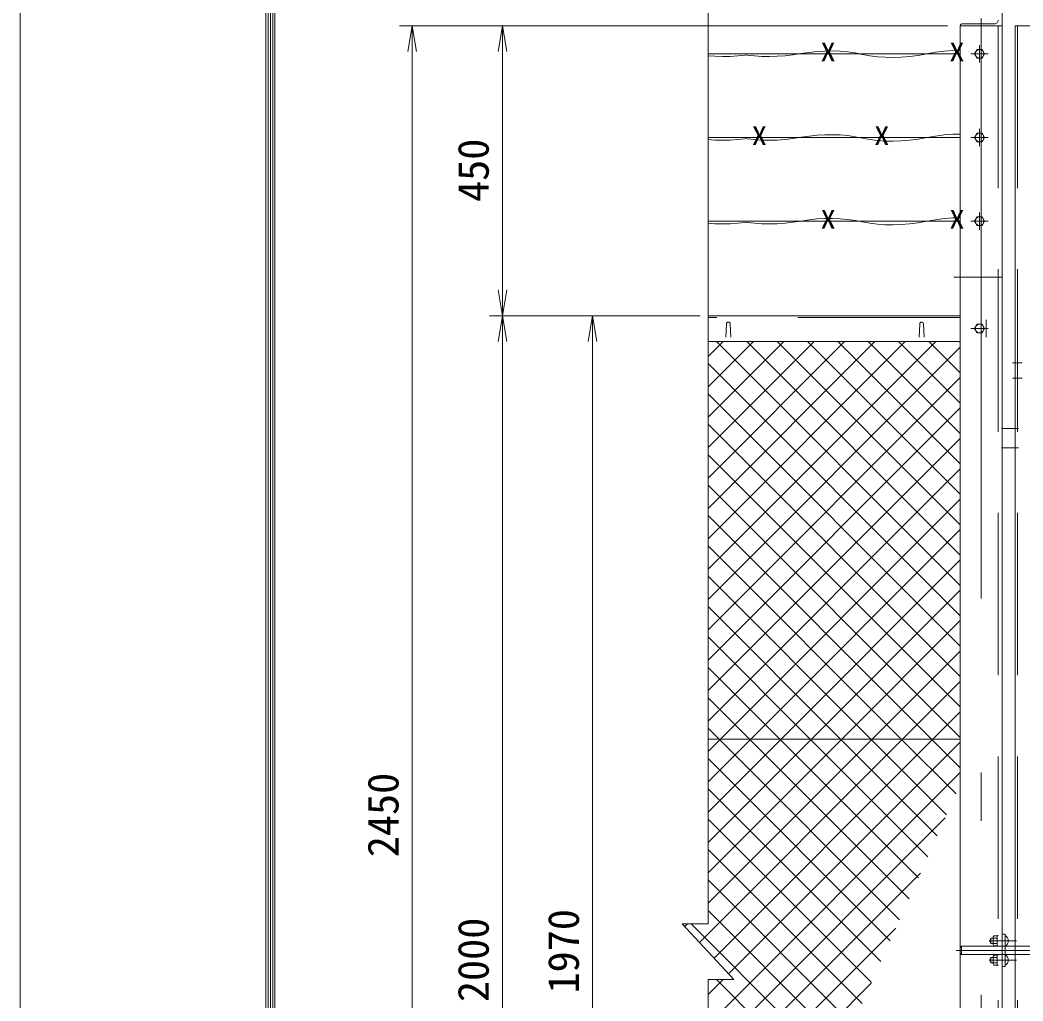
# Model space of a CAD drawing. Units: millimetres, scale not verified. Extents: x -5936 to 5936, y -4198 to 4198.
# Drawn here: x -5936 to -4379, y -150 to 1373 of the extents above; entities that cross this region are included whole.
import ezdxf
from ezdxf.enums import TextEntityAlignment as Align

# ---------------------------------------------------------------- set-up
doc = ezdxf.new("R2010")
doc.units = ezdxf.units.MM
doc.header["$LTSCALE"] = 30
for name, pattern in [('DASHED', [7.5, 6, -1.5]), ('USER2', [12.6, 8.4, -4.2]), ('USER3', [50.5, 30, -9, 2.5, -9]), ('USER4', [50.8, 31.75, -6.35, 6.35, -6.35])]:
    doc.linetypes.add(name, pattern=pattern)
for name, color, linetype, lineweight in [('0-1_27', 3, 'Continuous', 9), ('0-2_D-STR1', 1, 'Continuous', 9), ('0-6_0', 7, 'Continuous', 9), ('0-7_22', 7, 'Continuous', 9), ('0-8_D-STR-DIM', 7, 'Continuous', 9), ('0-E_D-STR2', 7, 'Continuous', 9), ('0-F_D-TTL', 7, 'Continuous', 9), ('1-1_31', 3, 'Continuous', 9)]:
    doc.layers.add(name, color=color, linetype=linetype, lineweight=lineweight)
doc.styles.add('ＭＳ ゴシック', font='')
doc.styles.get('ＭＳ ゴシック').set_extended_font_data('MS Gothic')

# ---------------------------------------------------------------- blocks, each defined once
blk = doc.blocks.new('_OPEN')
at = {"layer": '0-6_0'}
blk.add_line((-30, 5), (0, 0), dxfattribs=at)
blk.add_lwpolyline([(-30, -5), (0, 0), (-30, 0)], dxfattribs=at)

msp = doc.modelspace()

# ---------------------------------------------------------------- linework, layer by layer
at = {"layer": '0-1_27'}
for p, q in [((-4476.44, 1320.21), (-4867.92, 1320.21)), ((-4476.44, 1190.31), (-4867.92, 1190.31)), ((-4476.44, 1060.4), (-4867.92, 1060.4)), ((-4411.44, -46.2), (-4406.94, -46.2)), ((-4411.44, -46.2), (-4411.44, -96.2)), ((-4406.64, -46.2), (-4406.64, -96.2)), ((-4476.42, -66.7), (-4474.42, -64.7)), ((-4476.42, -66.7), (-4476.42, -75.7)), ((-4476.42, -75.7), (-4474.42, -77.7)), ((-4474.42, -77.7), (-4474.42, -64.7)), ((-4411.44, -96.2), (-4406.94, -96.2))]:
    msp.add_line(p, q, dxfattribs=at)
at = {"layer": '0-1_27', "linetype": 'USER4'}
msp.add_line((-4483, -71.2), (-4171.09, -71.2), dxfattribs=at)
at = {"layer": '0-1_27', "linetype": 'DASHED'}
for p, q in [((-4474.42, -64.7), (-4178.42, -64.7)), ((-4474.42, -77.7), (-4178.42, -77.7))]:
    msp.add_line(p, q, dxfattribs=at)
at = {"layer": '0-1_27'}
for points in [[(-4476.44, 1325.58), (-4488.2, 1325.22), (-4501.49, 1324.15), (-4514.9, 1322.44), (-4528.44, 1320.07), (-4541.9, 1317.7), (-4555.07, 1315.97), (-4567.95, 1314.9), (-4580.55, 1314.47), (-4592.85, 1314.7), (-4604.87, 1315.57), (-4616.61, 1317.1), (-4628.05, 1319.27), (-4639.43, 1321.47), (-4650.98, 1323.09), (-4662.68, 1324.12), (-4674.55, 1324.56), (-4686.59, 1324.42), (-4698.78, 1323.69), (-4711.14, 1322.37), (-4723.66, 1320.47), (-4736.17, 1318.54), (-4748.49, 1317.15), (-4760.62, 1316.29), (-4772.56, 1315.97), (-4784.32, 1316.19), (-4795.89, 1316.95), (-4807.27, 1318.24), (-4808.93, 1318.51)], [(-4867.92, 1317.04), (-4857.25, 1316.29), (-4845.3, 1315.97), (-4833.55, 1316.19), (-4821.98, 1316.95), (-4810.59, 1318.24), (-4808.93, 1318.51)], [(-4867.92, 1187.14), (-4857.25, 1186.39), (-4845.3, 1186.07), (-4833.55, 1186.29), (-4821.98, 1187.04), (-4810.59, 1188.33), (-4808.93, 1188.61)], [(-4476.44, 1195.68), (-4488.2, 1195.31), (-4501.49, 1194.25), (-4514.9, 1192.53), (-4528.44, 1190.16), (-4541.9, 1187.79), (-4555.07, 1186.07), (-4567.95, 1185), (-4580.55, 1184.57), (-4592.85, 1184.8), (-4604.87, 1185.67), (-4616.61, 1187.19), (-4628.05, 1189.36), (-4639.43, 1191.57), (-4650.98, 1193.18), (-4662.68, 1194.21), (-4674.55, 1194.66), (-4686.59, 1194.51), (-4698.78, 1193.78), (-4711.14, 1192.47), (-4723.66, 1190.56), (-4736.17, 1188.63), (-4748.49, 1187.24), (-4760.62, 1186.39), (-4772.56, 1186.07), (-4784.32, 1186.29), (-4795.89, 1187.04), (-4807.27, 1188.33), (-4808.93, 1188.61)], [(-4867.92, 1057.24), (-4857.25, 1056.48), (-4845.3, 1056.16), (-4833.55, 1056.38), (-4821.98, 1057.14), (-4810.59, 1058.43), (-4808.93, 1058.7)], [(-4476.44, 1065.78), (-4488.2, 1065.41), (-4501.49, 1064.35), (-4514.9, 1062.63), (-4528.44, 1060.26), (-4541.9, 1057.89), (-4555.07, 1056.16), (-4567.95, 1055.09), (-4580.55, 1054.67), (-4592.85, 1054.89), (-4604.87, 1055.77), (-4616.61, 1057.29), (-4628.05, 1059.46), (-4639.43, 1061.66), (-4650.98, 1063.28), (-4662.68, 1064.31), (-4674.55, 1064.75), (-4686.59, 1064.61), (-4698.78, 1063.88), (-4711.14, 1062.56), (-4723.66, 1060.66), (-4736.17, 1058.73), (-4748.49, 1057.34), (-4760.62, 1056.48), (-4772.56, 1056.16), (-4784.32, 1056.38), (-4795.89, 1057.14), (-4807.27, 1058.43), (-4808.93, 1058.7)]]:
    msp.add_lwpolyline(points, dxfattribs=at)
at = {"layer": '0-2_D-STR1'}
for p, q in [((-4867.92, 1425.6), (-4867.92, -30.05)), ((-4411.44, 1396.01), (-4411.44, 1363.51)), ((-4476.44, 1364.01), (-4476.44, -1386.2)), ((-4411.44, 1363.51), (-4476.44, 1363.51)), ((-4411.44, 1363.51), (-4476.44, 1363.51)), ((-4411.44, 1363.51), (-4476.44, 1363.51)), ((-4423.44, 1366.51), (-4473.94, 1366.51)), ((-4411.44, 1363.79), (-4411.44, -1386.2)), ((-4391.44, 1363.51), (-4346.44, 1363.51)), ((-4391.44, 1363.51), (-4391.44, -1056.2)), ((-4486.44, 973.8), (-4421.44, 973.8)), ((-4476.44, 973.8), (-4411.44, 973.8)), ((-4476.44, 913.8), (-4867.92, 913.8)), ((-4840.19, 880.3), (-4839.44, 900.8)), ((-4832.69, 880.3), (-4833.44, 900.8)), ((-4540.19, 880.3), (-4539.44, 900.8)), ((-4532.69, 880.3), (-4533.44, 900.8)), ((-4476.44, 873.8), (-4867.92, 873.8)), ((-4395.15, 840.8), (-4380.37, 840.8)), ((-4395.15, 816.8), (-4380.37, 816.8)), ((-4386.2, 738.8), (-4412.22, 738.8)), ((-4386.2, 708.8), (-4412.22, 708.8)), ((-4476.44, 256.8), (-4867.92, 256.8)), ((-4907.92, -30.05), (-4827.92, -116.21)), ((-4867.92, -30.05), (-4907.92, -30.05)), ((-4867.92, -116.21), (-4827.92, -116.21)), ((-4867.92, -116.21), (-4867.92, -1151.88))]:
    msp.add_line(p, q, dxfattribs=at)
at = {"layer": '0-2_D-STR1', "linetype": 'USER3'}
for p, q in [((-4443.94, 1375.11), (-4443.94, -1443.44)), ((-4446.44, 1333.64), (-4446.44, 1306.76)), ((-4433, 1320.21), (-4459.89, 1320.21)), ((-4446.44, 1203.74), (-4446.44, 1176.86)), ((-4433, 1190.31), (-4459.89, 1190.31)), ((-4433, 1060.4), (-4459.89, 1060.4)), ((-4446.44, 1073.84), (-4446.44, 1046.95)), ((-4436.44, 907.23), (-4436.44, 880.35)), ((-4433, 893.8), (-4459.89, 893.8))]:
    msp.add_line(p, q, dxfattribs=at)
at = {"layer": '0-2_D-STR1', "linetype": 'USER2'}
for p, q in [((-4417.44, 1363.79), (-4417.44, -1386.2)), ((-4387.44, 1363.79), (-4387.44, -1052.2)), ((-4476.44, 910.8), (-4867.92, 910.8))]:
    msp.add_line(p, q, dxfattribs=at)
at = {"layer": '0-2_D-STR1', "color": 7}
for p, q in [((-4424.29, -56.2), (-4400.62, -56.2)), ((-4424.29, -86.2), (-4401.36, -86.2))]:
    msp.add_line(p, q, dxfattribs=at)
at = {"layer": '0-2_D-STR1'}
for points in [[(-4454.28, 1320.21), (-4450.36, 1327), (-4442.52, 1327), (-4438.6, 1320.21), (-4442.52, 1313.42), (-4450.36, 1313.42)], [(-4454.28, 1190.31), (-4450.36, 1197.1), (-4442.52, 1197.1), (-4438.6, 1190.31), (-4442.52, 1183.52), (-4450.36, 1183.52)], [(-4454.28, 1060.4), (-4450.36, 1067.19), (-4442.52, 1067.19), (-4438.6, 1060.4), (-4442.52, 1053.61), (-4450.36, 1053.61)], [(-4454.28, 893.8), (-4450.36, 900.59), (-4442.52, 900.59), (-4438.6, 893.8), (-4442.52, 887.01), (-4450.36, 887.01)]]:
    msp.add_lwpolyline(points, close=True, dxfattribs=at)
for centre in [(-4446.44, 1320.21), (-4446.44, 1190.31), (-4446.44, 1060.4), (-4446.44, 893.8)]:
    msp.add_circle(centre, 6.8, dxfattribs=at)
for centre, radius, start, end in [((-4423.44, 1372.51), 6, 269.99992, 359.99999), ((-4473.94, 1364.01), 2.5, 89.9999, 180), ((-4836.44, 900.8), 3, 0, 180), ((-4536.44, 900.8), 3, 0, 180)]:
    msp.add_arc(centre, radius, start, end, dxfattribs=at)
at = {"layer": '0-7_22', "color": 3}
for p, q in [((-4431.66, -56.2), (-4388.87, -56.2)), ((-4431.66, -86.2), (-4388.87, -86.2))]:
    msp.add_line(p, q, dxfattribs=at)
at = {"layer": '0-8_D-STR-DIM'}
for p, q in [((-4496.44, 1363.51), (-5347.21, 1363.51)), ((-4496.44, 1363.51), (-5207.21, 1363.51)), ((-5327.21, 1323.51), (-5327.21, -1046.2)), ((-5187.21, 1323.51), (-5187.21, 953.8)), ((-4880.25, 913.8), (-5207.21, 913.8)), ((-4880.25, 913.8), (-5207.21, 913.8)), ((-4880.25, 913.8), (-5067.21, 913.8)), ((-5187.21, -1046.2), (-5187.21, 873.8)), ((-5047.21, -1016.2), (-5047.21, 873.8))]:
    msp.add_line(p, q, dxfattribs=at)
at = {"layer": '0-E_D-STR2'}
for p, q in [((-4867.92, 520.47), (-4514.58, 873.8)), ((-4867.92, 567.61), (-4561.72, 873.8)), ((-4867.92, 614.75), (-4608.86, 873.8)), ((-4867.92, 661.89), (-4656, 873.8)), ((-4867.92, 709.03), (-4703.15, 873.8)), ((-4867.92, 756.17), (-4750.29, 873.8)), ((-4867.92, 803.31), (-4797.43, 873.8)), ((-4867.92, 850.45), (-4844.57, 873.8)), ((-4476.44, 495.15), (-4855.09, 873.8)), ((-4476.44, 542.29), (-4807.95, 873.8)), ((-4476.44, 589.43), (-4760.81, 873.8)), ((-4476.44, 636.57), (-4713.67, 873.8)), ((-4476.44, 683.71), (-4666.53, 873.8)), ((-4476.44, 730.85), (-4619.39, 873.8)), ((-4476.44, 777.99), (-4572.24, 873.8)), ((-4476.44, 825.13), (-4525.1, 873.8)), ((-4476.44, 872.27), (-4477.96, 873.8)), ((-4867.92, 473.32), (-4476.44, 864.81)), ((-4476.44, 448.01), (-4867.92, 839.49)), ((-4867.92, 426.18), (-4476.44, 817.67)), ((-4476.44, 400.87), (-4867.92, 792.35)), ((-4867.92, 379.04), (-4476.44, 770.53)), ((-4476.44, 353.73), (-4867.92, 745.21)), ((-4867.92, 331.9), (-4476.44, 723.39)), ((-4476.44, 306.59), (-4867.92, 698.07)), ((-4867.92, 284.76), (-4476.44, 676.25)), ((-4476.44, 259.45), (-4867.92, 650.93)), ((-4848.74, 256.8), (-4476.44, 629.1)), ((-4520.93, 256.8), (-4867.92, 603.79)), ((-4801.6, 256.8), (-4476.44, 581.96)), ((-4568.07, 256.8), (-4867.92, 556.65)), ((-4754.46, 256.8), (-4476.44, 534.82)), ((-4615.21, 256.8), (-4867.92, 509.51)), ((-4707.32, 256.8), (-4476.44, 487.68)), ((-4662.35, 256.8), (-4867.92, 462.37)), ((-4660.18, 256.8), (-4476.44, 440.54)), ((-4709.49, 256.8), (-4867.92, 415.23)), ((-4756.63, 256.8), (-4867.92, 368.09)), ((-4565.9, 256.8), (-4476.44, 346.26)), ((-4803.77, 256.8), (-4867.92, 320.95)), ((-4850.91, 256.8), (-4867.92, 273.81)), ((-4881.36, -58.66), (-4565.9, 256.8)), ((-4867.92, 49.06), (-4660.18, 256.8)), ((-4867.92, 96.2), (-4707.32, 256.8)), ((-4867.92, 143.34), (-4754.46, 256.8)), ((-4867.92, 190.48), (-4801.6, 256.8)), ((-4867.92, 237.62), (-4848.74, 256.8)), ((-4570.57, -23.55), (-4850.91, 256.8)), ((-4835.97, -107.55), (-4476.44, 251.98)), ((-4555.97, 9), (-4803.77, 256.8)), ((-4541.38, 41.55), (-4756.63, 256.8)), ((-4526.79, 74.1), (-4709.49, 256.8)), ((-4512.19, 106.64), (-4662.35, 256.8)), ((-4497.6, 139.19), (-4615.21, 256.8)), ((-4483.01, 171.74), (-4568.07, 256.8)), ((-4476.44, 212.31), (-4520.93, 256.8)), ((-4585.16, -56.09), (-4867.92, 226.67)), ((-4867.92, -186.64), (-4476.44, 204.84)), ((-4599.75, -88.64), (-4867.92, 179.53)), ((-4867.92, -233.78), (-4499.76, 134.38)), ((-4614.35, -121.19), (-4867.92, 132.39)), ((-4628.94, -153.73), (-4867.92, 85.25)), ((-4867.92, -280.92), (-4538.07, 48.92)), ((-4643.53, -186.28), (-4867.92, 38.1)), ((-4658.13, -218.83), (-4867.92, -9.04)), ((-4904.06, -34.22), (-4899.89, -30.05)), ((-4672.72, -251.38), (-4894.04, -30.05)), ((-4867.92, -328.06), (-4576.39, -36.53)), ((-4867.92, -139.5), (-4844.63, -116.21)), ((-4867.92, -375.2), (-4614.71, -121.99)), ((-4687.31, -283.92), (-4855.02, -116.21))]:
    msp.add_line(p, q, dxfattribs=at)
for points in [[(-4867.92, 1.92), (-4613.04, 256.8), (-4476.44, 393.4)], [(-4858.66, -83.1), (-4518.76, 256.8), (-4476.44, 299.12)]]:
    msp.add_lwpolyline(points, dxfattribs=at)
at = {"layer": '0-F_D-TTL', "color": 2, "lineweight": 18}
msp.add_lwpolyline([(-5936, 4197.6), (5936, 4197.6), (5936, -4197.6), (-5936, -4197.6)], close=True, dxfattribs=at)
at = {"layer": '0-F_D-TTL'}
for points in [[(-5554.4, 3886.67), (5554.4, 3886.67), (5554.4, -3886.67), (-5554.4, -3886.67)], [(-5550.87, 3883.13), (5550.87, 3883.13), (5550.87, -3883.13), (-5550.87, -3883.13)], [(-5547.33, 3879.6), (5547.33, 3879.6), (5547.33, -3879.6), (-5547.33, -3879.6)], [(-5543.8, 3876.07), (5543.8, 3876.07), (5543.8, -3876.07), (-5543.8, -3876.07)], [(-5540.27, 3872.53), (5540.27, 3872.53), (5540.27, -3872.53), (-5540.27, -3872.53)]]:
    msp.add_lwpolyline(points, close=True, dxfattribs=at)
at = {"layer": '1-1_31'}
for p, q in [((-4425.44, -52.2), (-4429.14, -52.2)), ((-4429.14, -60.2), (-4429.14, -52.2)), ((-4425.44, -60.2), (-4429.14, -60.2)), ((-4425.44, -50.32), (-4424.3, -48.36)), ((-4425.44, -62.08), (-4425.44, -50.32)), ((-4425.44, -62.08), (-4424.3, -64.04)), ((-4424.3, -48.36), (-4419.04, -48.36)), ((-4424.3, -52.2), (-4419.04, -52.2)), ((-4424.3, -60.2), (-4419.04, -60.2)), ((-4424.3, -64.04), (-4419.04, -64.04)), ((-4419.04, -64.6), (-4417.44, -64.6)), ((-4419.04, -77.8), (-4417.44, -77.8)), ((-4419.04, -77.8), (-4419.04, -94.6)), ((-4425.44, -82.2), (-4429.14, -82.2)), ((-4429.14, -82.2), (-4429.14, -90.2)), ((-4425.44, -90.2), (-4429.14, -90.2)), ((-4425.44, -80.32), (-4425.44, -92.08)), ((-4424.3, -82.2), (-4419.04, -82.2)), ((-4424.3, -90.2), (-4419.04, -90.2)), ((-4419.04, -94.6), (-4417.44, -94.6))]:
    msp.add_line(p, q, dxfattribs=at)
for points in [[(-4419.04, -64.6), (-4419.04, -47.8), (-4417.44, -47.8)], [(-4425.44, -80.32), (-4424.3, -78.36), (-4419.04, -78.36)], [(-4425.44, -92.08), (-4424.3, -94.04), (-4419.04, -94.04)]]:
    msp.add_lwpolyline(points, dxfattribs=at)
for centre, radius, start, end in [((-4422.21, -56.2), 8, 150, 210), ((-4423.48, -50.42), 1.96, 177.032, 245.05701), ((-4417.8, -56.2), 7.63, 148.40741, 211.59259), ((-4423.48, -61.98), 1.96, 114.94299, 182.968), ((-4411.38, -56.2), 9.41, 300.21596, 59.78404), ((-4422.21, -86.2), 8, 150, 210), ((-4423.48, -80.42), 1.96, 177.032, 245.05701), ((-4417.8, -86.2), 7.63, 148.40741, 211.59259), ((-4423.48, -91.98), 1.96, 114.94299, 182.968), ((-4411.38, -86.2), 9.41, 300.21596, 59.78404)]:
    msp.add_arc(centre, radius, start, end, dxfattribs=at)

# ---------------------------------------------------------------- block references
at = {"layer": '0-8_D-STR-DIM', "xscale": 1.333333, "yscale": 1.333333}
for p, rotation in [((-5327.21, 1363.51), 90), ((-5187.21, 1363.51), 90), ((-5187.21, 913.8), 270), ((-5187.21, 913.8), 90), ((-5047.21, 913.8), 90)]:
    msp.add_blockref('_OPEN', p, dxfattribs=dict(at, rotation=rotation))

# ---------------------------------------------------------------- texts
at = {"layer": '0-1_27', "style": 'ＭＳ ゴシック', "width": 1.2}
for p in [(-4693.34, 1299.94), (-4493.34, 1299.94), (-4800.05, 1170.03), (-4610.05, 1170.03), (-4693.34, 1040.13), (-4493.34, 1040.13)]:
    msp.add_text('X', height=28.81, dxfattribs=at).set_placement(p, align=Align.BOTTOM_LEFT)
at = {"layer": '0-8_D-STR-DIM', "style": 'ＭＳ ゴシック'}
for s, p in [('450', (-5193.95, 1090.16)), ('2450', (-5333.95, 73.41)), ('1970', (-5053.95, -138.1)), ('2000', (-5193.95, -151.45))]:
    msp.add_text(s, height=48.17, rotation=90, dxfattribs=at).set_placement(p, align=Align.BOTTOM_LEFT)

doc.saveas('drawing.dxf')
